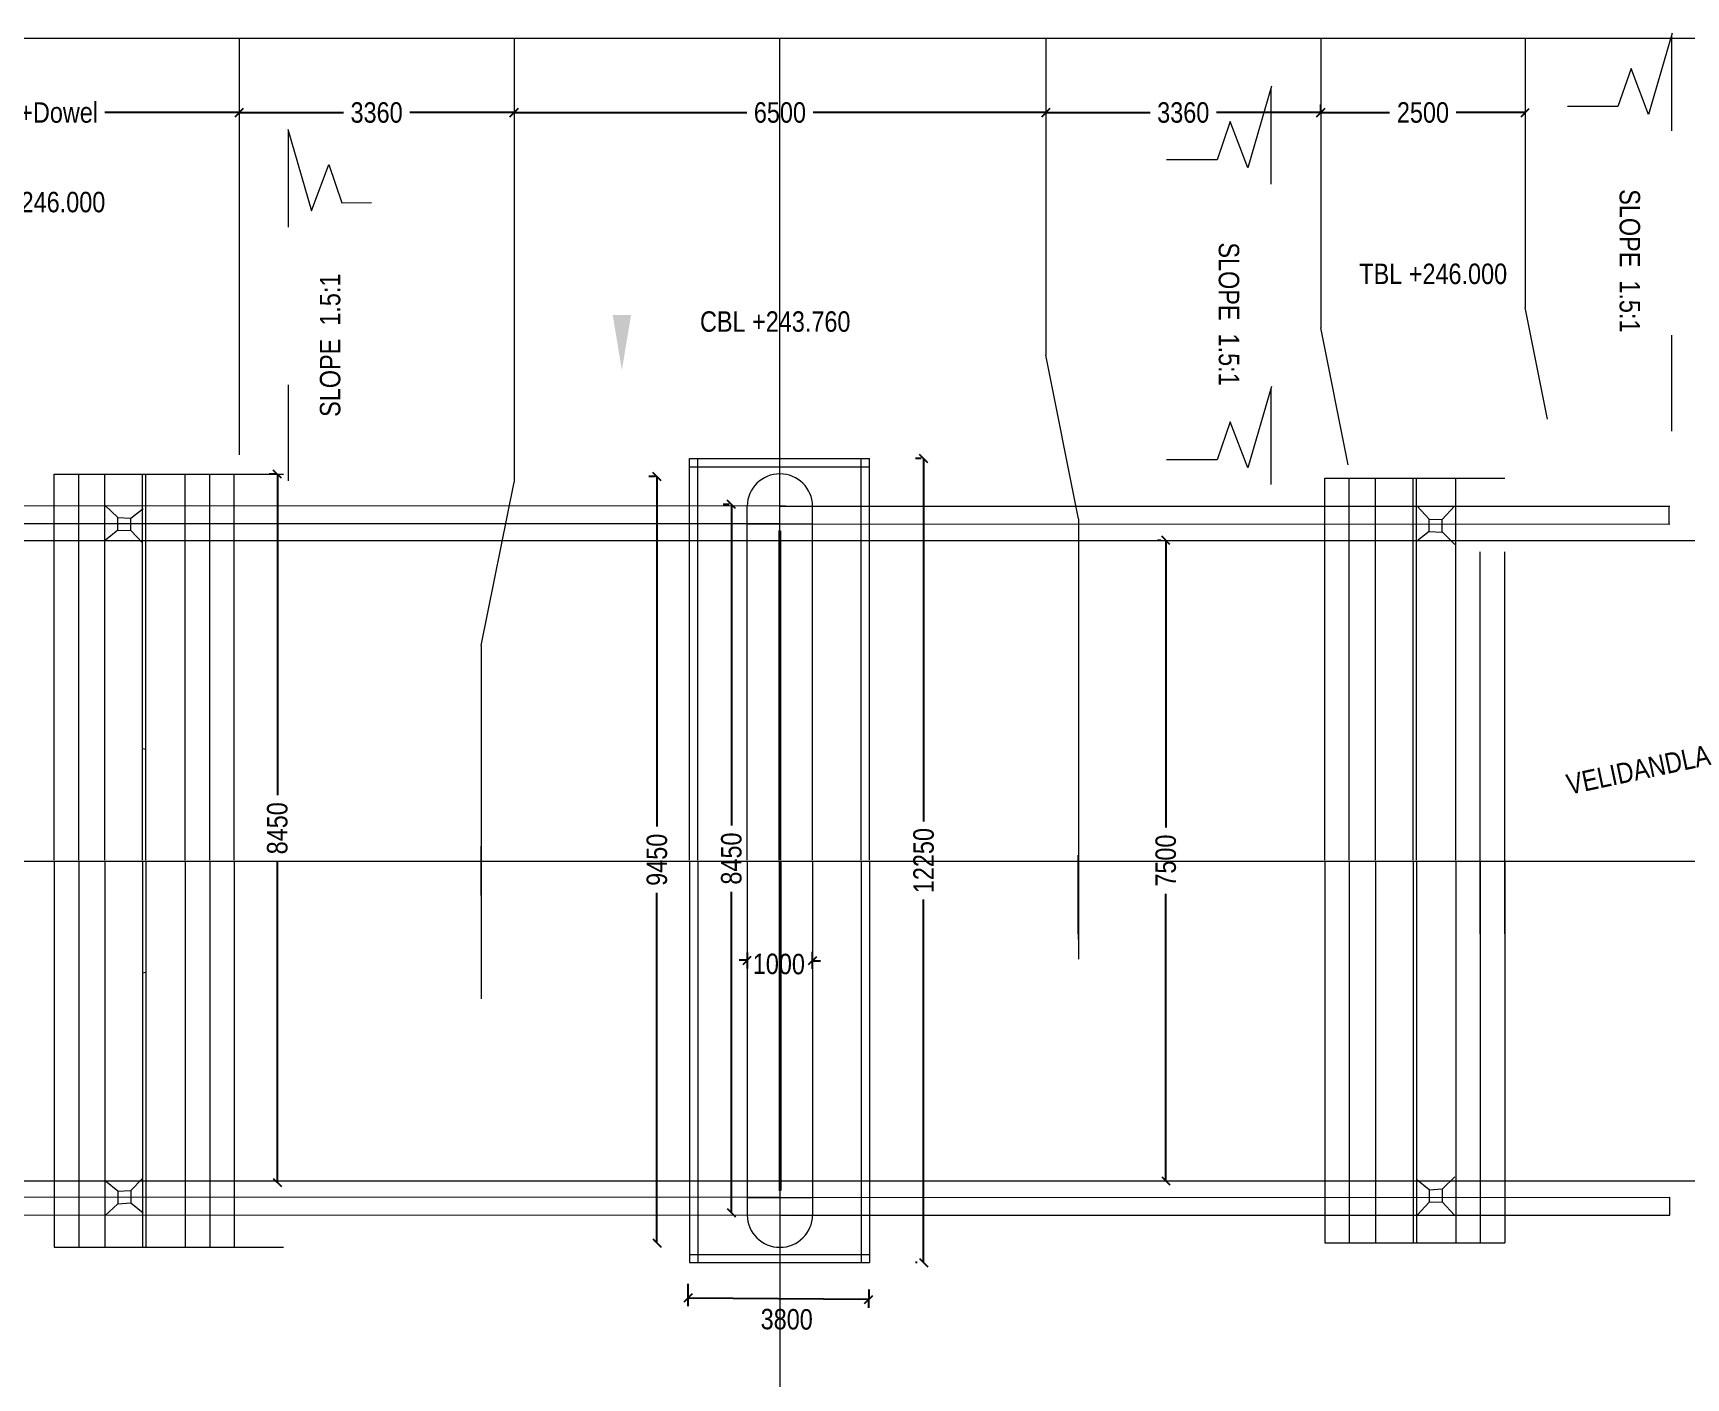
# Model space of a CAD drawing. Header units: millimetres. Extents: x 1216160 to 2675800, y -74961 to 4160.
# Drawn here: x 1226664 to 1246868, y -26160 to -9717 of the extents above; entities that cross this region are included whole.
import ezdxf

# ---------------------------------------------------------------- set-up
doc = ezdxf.new("R2010")
doc.units = ezdxf.units.MM
for name, color, linetype in [('abutment', 7, 'Continuous'), ('canal', 7, 'Continuous'), ('pier', 7, 'Continuous'), ('slab', 7, 'Continuous')]:
    doc.layers.add(name, color=color, linetype=linetype)
doc.styles.add('ARIAL NARROW', font='ARIALN.TTF')
doc.dimstyles.new('STANDARD$0', dxfattribs={"dimscale": 88.888889, "dimtxt": 0.02, "dimasz": 0.02, "dimexe": 0.05, "dimexo": 0.1, "dimgap": 0.002, "dimtad": 2, "dimdec": 0, "dimzin": 1, "dimdsep": 46, "dimtxsty": 'Standard', "dimcen": 0.09, "dimadec": 0, "dimazin": 0, "dimtfac": 1, "dimtdec": 4, "dimtofl": 0, "dimtmove": 0, "dimatfit": 3, "dimfxl": 1, "dimtolj": 1, "dimtzin": 1, "dimarcsym": 0})

# ---------------------------------------------------------------- blocks, each defined once
blk = doc.blocks.new('_Oblique')
at = {"color": 0, "linetype": 'ByBlock', "lineweight": -2}
blk.add_line((-0.5, -0.5), (0.5, 0.5), dxfattribs=at)
blk = doc.blocks.new('*D212')
at = {"layer": 'Defpoints', "color": 0, "lineweight": 9, "transparency": 16777216}
for p in [(1229183, -10690), (1232543, -10690), (1232543, -10690)]:
    blk.add_point(p, dxfattribs=at)
at = {"layer": 'slab', "color": 0, "lineweight": -2, "transparency": 16777216}
for p, q in [((1229183, -10690), (1230457, -10690)), ((1232543, -10690), (1231269, -10690))]:
    blk.add_line(p, q, dxfattribs=at)
at = {"layer": 'slab', "color": 0, "lineweight": -2, "transparency": 16777216, "xscale": 100, "yscale": 100, "zscale": 100, "rotation": 180}
blk.add_blockref('_Oblique', (1229183, -10690), dxfattribs=at)
at = {"layer": 'slab', "color": 0, "lineweight": -2, "transparency": 16777216, "xscale": 100, "yscale": 100, "zscale": 100}
blk.add_blockref('_Oblique', (1232543, -10690), dxfattribs=at)
at = {"layer": 'slab', "color": 0, "lineweight": 9, "transparency": 16777216, "insert": (1230863, -10690), "char_height": 250, "attachment_point": 5, "style": 'ARIAL NARROW'}
blk.add_mtext('\\A1;3360', dxfattribs=at)
blk = doc.blocks.new('*D213')
at = {"layer": 'Defpoints', "color": 0, "lineweight": 9, "transparency": 16777216}
for p in [(1224133, -10690), (1229183, -10690), (1229183, -10690)]:
    blk.add_point(p, dxfattribs=at)
at = {"layer": 'slab', "color": 0, "lineweight": -2, "transparency": 16777216}
for p, q in [((1224133, -10690), (1225774, -10690)), ((1229183, -10690), (1227542, -10690))]:
    blk.add_line(p, q, dxfattribs=at)
at = {"layer": 'slab', "color": 0, "lineweight": -2, "transparency": 16777216, "xscale": 100, "yscale": 100, "zscale": 100, "rotation": 180}
blk.add_blockref('_Oblique', (1224133, -10690), dxfattribs=at)
at = {"layer": 'slab', "color": 0, "lineweight": -2, "transparency": 16777216, "xscale": 100, "yscale": 100, "zscale": 100}
blk.add_blockref('_Oblique', (1229183, -10690), dxfattribs=at)
at = {"layer": 'slab', "color": 0, "lineweight": 9, "transparency": 16777216, "insert": (1226658, -10690), "char_height": 250, "attachment_point": 5, "style": 'ARIAL NARROW'}
blk.add_mtext('\\A1;5000+Dowel', dxfattribs=at)
blk = doc.blocks.new('*D214')
at = {"layer": 'Defpoints', "color": 0, "lineweight": 9, "transparency": 16777216}
for p in [(1239043, -10690), (1242403, -10690), (1242403, -10790)]:
    blk.add_point(p, dxfattribs=at)
at = {"layer": 'slab', "color": 0, "lineweight": -2, "transparency": 16777216}
for p, q in [((1239043, -10690), (1240317, -10690)), ((1242403, -10690), (1241129, -10690)), ((1242403, -10690), (1242403, -10590))]:
    blk.add_line(p, q, dxfattribs=at)
at = {"layer": 'slab', "color": 0, "lineweight": -2, "transparency": 16777216, "xscale": 100, "yscale": 100, "zscale": 100, "rotation": 180}
blk.add_blockref('_Oblique', (1239043, -10690), dxfattribs=at)
at = {"layer": 'slab', "color": 0, "lineweight": -2, "transparency": 16777216, "xscale": 100, "yscale": 100, "zscale": 100}
blk.add_blockref('_Oblique', (1242403, -10690), dxfattribs=at)
at = {"layer": 'slab', "color": 0, "lineweight": 9, "transparency": 16777216, "insert": (1240723, -10690), "char_height": 250, "attachment_point": 5, "style": 'ARIAL NARROW'}
blk.add_mtext('\\A1;3360', dxfattribs=at)
blk = doc.blocks.new('*D215')
at = {"layer": 'Defpoints', "color": 0, "lineweight": 9, "transparency": 16777216}
for p in [(1242403, -10690), (1244903, -10690), (1244903, -10690)]:
    blk.add_point(p, dxfattribs=at)
at = {"layer": 'slab', "color": 0, "lineweight": -2, "transparency": 16777216}
for p, q in [((1242403, -10690), (1243246, -10690)), ((1244903, -10690), (1244061, -10690))]:
    blk.add_line(p, q, dxfattribs=at)
at = {"layer": 'slab', "color": 0, "lineweight": -2, "transparency": 16777216, "xscale": 100, "yscale": 100, "zscale": 100, "rotation": 180}
blk.add_blockref('_Oblique', (1242403, -10690), dxfattribs=at)
at = {"layer": 'slab', "color": 0, "lineweight": -2, "transparency": 16777216, "xscale": 100, "yscale": 100, "zscale": 100}
blk.add_blockref('_Oblique', (1244903, -10690), dxfattribs=at)
at = {"layer": 'slab', "color": 0, "lineweight": 9, "transparency": 16777216, "insert": (1243653, -10690), "char_height": 250, "attachment_point": 5, "style": 'ARIAL NARROW'}
blk.add_mtext('\\A1;2500', dxfattribs=at)
blk = doc.blocks.new('*D216')
at = {"layer": 'Defpoints', "color": 0, "lineweight": 9, "transparency": 16777216}
for p in [(1232543, -10690), (1239043, -10690), (1239043, -10690)]:
    blk.add_point(p, dxfattribs=at)
at = {"layer": 'slab', "color": 0, "lineweight": -2, "transparency": 16777216}
for p, q in [((1232543, -10690), (1235387, -10690)), ((1239043, -10690), (1236199, -10690)), ((1232543, -10790), (1232543, -10790))]:
    blk.add_line(p, q, dxfattribs=at)
at = {"layer": 'slab', "color": 0, "lineweight": -2, "transparency": 16777216, "xscale": 100, "yscale": 100, "zscale": 100, "rotation": 180}
blk.add_blockref('_Oblique', (1232543, -10690), dxfattribs=at)
at = {"layer": 'slab', "color": 0, "lineweight": -2, "transparency": 16777216, "xscale": 100, "yscale": 100, "zscale": 100}
blk.add_blockref('_Oblique', (1239043, -10690), dxfattribs=at)
at = {"layer": 'slab', "color": 0, "lineweight": 9, "transparency": 16777216, "insert": (1235793, -10690), "char_height": 250, "attachment_point": 5, "style": 'ARIAL NARROW'}
blk.add_mtext('\\A1;6500', dxfattribs=at)
blk = doc.blocks.new('*D217')
at = {"layer": 'canal', "color": 0, "linetype": 'Continuous', "lineweight": -2, "transparency": 16777216}
for p, q in [((1234669, -25010), (1234667, -25283)), ((1236878, -25201), (1234668, -25183)), ((1236879, -25080), (1236877, -25301))]:
    blk.add_line(p, q, dxfattribs=at)
at = {"layer": 'Defpoints', "color": 0, "linetype": 'Continuous', "lineweight": 9, "transparency": 16777216}
for p in [(1234670, -24910), (1236880, -24980), (1234668, -25183)]:
    blk.add_point(p, dxfattribs=at)
at = {"layer": 'canal', "color": 0, "linetype": 'Continuous', "lineweight": -2, "transparency": 16777216, "xscale": 100, "yscale": 100, "zscale": 100}
for p, rotation in [((1234668, -25183), 179.5432210275322), ((1236878, -25201), 359.5432210275321)]:
    blk.add_blockref('_Oblique', p, dxfattribs=dict(at, rotation=rotation))
at = {"layer": 'canal', "color": 0, "linetype": 'Continuous', "lineweight": 9, "transparency": 16777216, "insert": (1235876, -25444), "char_height": 250, "attachment_point": 5, "rotation": 359.5432, "style": 'ARIAL NARROW'}
blk.add_mtext('\\A1;3800', dxfattribs=at)
blk = doc.blocks.new('*D218')
at = {"layer": 'Defpoints', "color": 0, "lineweight": 9, "transparency": 16777216}
for p in [(1229650, -15110), (1229723, -15110), (1229650, -23770)]:
    blk.add_point(p, dxfattribs=at)
at = {"layer": 'slab', "color": 0, "lineweight": -2, "transparency": 16777216}
for p, q in [((1229623, -15110), (1229550, -15110)), ((1229650, -15110), (1229650, -19034)), ((1229650, -23770), (1229650, -19846))]:
    blk.add_line(p, q, dxfattribs=at)
at = {"layer": 'slab', "color": 0, "lineweight": -2, "transparency": 16777216, "xscale": 100, "yscale": 100, "zscale": 100}
for p, rotation in [((1229650, -15110), 90), ((1229650, -23770), 270)]:
    blk.add_blockref('_Oblique', p, dxfattribs=dict(at, rotation=rotation))
at = {"layer": 'slab', "color": 0, "lineweight": 9, "transparency": 16777216, "insert": (1229650, -19440), "char_height": 250, "attachment_point": 5, "rotation": 90, "style": 'ARIAL NARROW'}
blk.add_mtext('\\A1;8450', dxfattribs=at)
blk = doc.blocks.new('*D219')
at = {"layer": 'canal', "color": 0, "linetype": 'Continuous', "lineweight": -2, "transparency": 16777216}
for p, q in [((1235393, -20959), (1235392, -21154)), ((1236189, -20950), (1236188, -21160)), ((1235393, -21054), (1235293, -21053)), ((1236188, -21060), (1236288, -21061))]:
    blk.add_line(p, q, dxfattribs=at)
at = {"layer": 'Defpoints', "color": 0, "linetype": 'Continuous', "lineweight": 9, "transparency": 16777216}
for p in [(1235394, -20859), (1236190, -20850), (1235393, -21054)]:
    blk.add_point(p, dxfattribs=at)
at = {"layer": 'canal', "color": 0, "linetype": 'Continuous', "lineweight": -2, "transparency": 16777216, "xscale": 100, "yscale": 100, "zscale": 100}
for p, rotation in [((1235393, -21054), 359.5432210275321), ((1236188, -21060), 179.5432210275322)]:
    blk.add_blockref('_Oblique', p, dxfattribs=dict(at, rotation=rotation))
at = {"layer": 'canal', "color": 0, "linetype": 'Continuous', "lineweight": 9, "transparency": 16777216, "insert": (1235780, -21100), "char_height": 250, "attachment_point": 5, "rotation": 359.5432, "style": 'ARIAL NARROW'}
blk.add_mtext('\\A1;1000', dxfattribs=at)
blk = doc.blocks.new('*D220')
at = {"layer": 'Defpoints', "color": 0, "lineweight": 9, "transparency": 16777216}
for p in [(1237550, -14920), (1237620, -14920), (1237570, -24750)]:
    blk.add_point(p, dxfattribs=at)
at = {"layer": 'slab', "color": 0, "lineweight": -2, "transparency": 16777216}
for p, q in [((1237520, -14920), (1237450, -14920)), ((1237550, -14920), (1237550, -19359)), ((1237550, -24750), (1237550, -20311)), ((1237470, -24750), (1237450, -24750))]:
    blk.add_line(p, q, dxfattribs=at)
at = {"layer": 'slab', "color": 0, "lineweight": -2, "transparency": 16777216, "xscale": 100, "yscale": 100, "zscale": 100}
for p, rotation in [((1237550, -14920), 90), ((1237550, -24750), 270)]:
    blk.add_blockref('_Oblique', p, dxfattribs=dict(at, rotation=rotation))
at = {"layer": 'slab', "color": 0, "lineweight": 9, "transparency": 16777216, "insert": (1237550, -19835), "char_height": 250, "attachment_point": 5, "rotation": 90, "style": 'ARIAL NARROW'}
blk.add_mtext('\\A1;12250', dxfattribs=at)
blk = doc.blocks.new('*D221')
at = {"layer": 'Defpoints', "color": 0, "lineweight": 9, "transparency": 16777216}
for p in [(1235200, -15480), (1235273, -15480), (1235200, -24140)]:
    blk.add_point(p, dxfattribs=at)
at = {"layer": 'slab', "color": 0, "lineweight": -2, "transparency": 16777216}
for p, q in [((1235173, -15480), (1235100, -15480)), ((1235200, -15480), (1235200, -19404)), ((1235200, -24140), (1235200, -20216))]:
    blk.add_line(p, q, dxfattribs=at)
at = {"layer": 'slab', "color": 0, "lineweight": -2, "transparency": 16777216, "xscale": 100, "yscale": 100, "zscale": 100}
for p, rotation in [((1235200, -15480), 90), ((1235200, -24140), 270)]:
    blk.add_blockref('_Oblique', p, dxfattribs=dict(at, rotation=rotation))
at = {"layer": 'slab', "color": 0, "lineweight": 9, "transparency": 16777216, "insert": (1235200, -19810), "char_height": 250, "attachment_point": 5, "rotation": 90, "style": 'ARIAL NARROW'}
blk.add_mtext('\\A1;8450', dxfattribs=at)
blk = doc.blocks.new('*D222')
at = {"layer": 'Defpoints', "color": 0, "lineweight": 9, "transparency": 16777216}
for p in [(1234290, -15140), (1234373, -15140), (1234290, -24510)]:
    blk.add_point(p, dxfattribs=at)
at = {"layer": 'slab', "color": 0, "lineweight": -2, "transparency": 16777216}
for p, q in [((1234273, -15140), (1234190, -15140)), ((1234290, -15140), (1234290, -19419)), ((1234290, -24510), (1234290, -20231))]:
    blk.add_line(p, q, dxfattribs=at)
at = {"layer": 'slab', "color": 0, "lineweight": -2, "transparency": 16777216, "xscale": 100, "yscale": 100, "zscale": 100}
for p, rotation in [((1234290, -15140), 90), ((1234290, -24510), 270)]:
    blk.add_blockref('_Oblique', p, dxfattribs=dict(at, rotation=rotation))
at = {"layer": 'slab', "color": 0, "lineweight": 9, "transparency": 16777216, "insert": (1234290, -19825), "char_height": 250, "attachment_point": 5, "rotation": 90, "style": 'ARIAL NARROW'}
blk.add_mtext('\\A1;9450', dxfattribs=at)
blk = doc.blocks.new('*D223')
at = {"layer": 'Defpoints', "color": 0, "lineweight": 9, "transparency": 16777216}
for p in [(1240510, -15920), (1240550, -15920), (1240510, -23750)]:
    blk.add_point(p, dxfattribs=at)
at = {"layer": 'slab', "color": 0, "lineweight": -2, "transparency": 16777216}
for p, q in [((1240450, -15920), (1240410, -15920)), ((1240510, -15920), (1240510, -19430)), ((1240510, -23750), (1240510, -20240))]:
    blk.add_line(p, q, dxfattribs=at)
at = {"layer": 'slab', "color": 0, "lineweight": -2, "transparency": 16777216, "xscale": 100, "yscale": 100, "zscale": 100}
for p, rotation in [((1240510, -15920), 90), ((1240510, -23750), 270)]:
    blk.add_blockref('_Oblique', p, dxfattribs=dict(at, rotation=rotation))
at = {"layer": 'slab', "color": 0, "lineweight": 9, "transparency": 16777216, "insert": (1240510, -19835), "char_height": 250, "attachment_point": 5, "rotation": 90, "style": 'ARIAL NARROW'}
blk.add_mtext('\\A1;7500', dxfattribs=at)

msp = doc.modelspace()

# ---------------------------------------------------------------- linework, layer by layer
at = {"layer": 'abutment', "color": 0, "linetype": 'ByBlock', "lineweight": 9, "ltscale": 700}
for p, q in [((1252018.6, -9784.8), (1220696, -9784.8)), ((1229183.1, -9784.8), (1229183.1, -14873.7)), ((1232543.1, -9784.8), (1232543.1, -15206.4)), ((1239043.1, -9784.8), (1239043.1, -13654.8)), ((1242403.1, -9784.8), (1242403.1, -13322.1)), ((1244903.1, -9784.8), (1244903.1, -13074.5)), ((1246036.8, -10616.9), (1245420, -10616.9)), ((1241136.8, -11266.9), (1240520, -11266.9)), ((1245175.4, -14436.3), (1244903.1, -13074.5)), ((1242737.8, -14995.8), (1242403.1, -13322.1)), ((1239443.1, -15654.8), (1239043.1, -13654.8)), ((1234688.1, -19830), (1234688.1, -14920)), ((1234788.1, -19830), (1234788.1, -14920)), ((1235793.1, -19830), (1235793.1, -14920)), ((1236788.1, -19830), (1236788.1, -14920)), ((1236888.1, -19830), (1236888.1, -14920)), ((1241136.8, -14936.9), (1240520, -14936.9)), ((1226923.1, -19830), (1226923.1, -15110)), ((1227223.1, -19830), (1227223.1, -15110)), ((1227543.1, -19830), (1227543.1, -15110)), ((1228003.1, -19830), (1228003.1, -15110)), ((1228043.1, -19830), (1228043.1, -15110)), ((1228523.1, -19830), (1228523.1, -15110)), ((1228823.1, -19830), (1228823.1, -15110)), ((1229123.1, -19830), (1229123.1, -15110)), ((1232143.1, -17206.4), (1232543.1, -15206.4)), ((1242453.1, -19830), (1242453.1, -15160)), ((1242753.1, -19830), (1242753.1, -15160)), ((1243073.1, -19830), (1243073.1, -15160)), ((1243533.1, -19830), (1243533.1, -15160)), ((1243573.1, -19830), (1243573.1, -15160)), ((1244053.1, -19830), (1244053.1, -15160)), ((1227700, -15640), (1227543.1, -15490)), ((1227860, -15650), (1228010, -15528.5)), ((1243729, -15660), (1243583.1, -15500.5)), ((1243889, -15664.7), (1244039, -15500.4)), ((1227700, -15640), (1227860, -15650)), ((1227700, -15794.9), (1227700, -15640)), ((1227860, -15800), (1227860, -15650)), ((1235393.1, -19830), (1235393.1, -15715.6)), ((1235393.1, -15715.6), (1236193.1, -15715.6)), ((1236193.1, -19830), (1236193.1, -15715.6)), ((1239443.1, -15654.8), (1239443.1, -21040)), ((1243729, -15809.6), (1243729, -15660)), ((1243730, -15660), (1243890, -15664.7)), ((1243889, -15820), (1243889, -15664.7)), ((1227700, -15794.9), (1227550, -15916.4)), ((1227700, -15794.9), (1227860, -15800)), ((1227860, -15800), (1228003.1, -15950)), ((1235783.1, -19830), (1235783.1, -15798.5)), ((1235803.1, -19830), (1235803.1, -15802.7)), ((1243729, -15809.6), (1243579, -15931)), ((1243729, -15809.6), (1243889, -15820)), ((1243890.5, -15820.1), (1244043.1, -15970)), ((1244353.1, -20730), (1244353.1, -16060)), ((1244653.1, -20730), (1244653.1, -16060)), ((1232143.1, -17206.4), (1232143.1, -21525.8)), ((1228003.1, -18464.2), (1228043.1, -18472.7)), ((1226923.1, -19840), (1226923.1, -24560)), ((1227223.1, -19840), (1227223.1, -24560)), ((1227543.1, -19840), (1227543.1, -24560)), ((1228003.1, -19840), (1228003.1, -24560)), ((1228043.1, -19840), (1228043.1, -24560)), ((1228523.1, -19840), (1228523.1, -24560)), ((1228823.1, -19840), (1228823.1, -24560)), ((1229123.1, -19840), (1229123.1, -24560)), ((1234688.1, -19840), (1234688.1, -24750)), ((1234788.1, -19840), (1234788.1, -24750)), ((1235393.1, -19840), (1235393.1, -23954.4)), ((1235783.1, -19840), (1235783.1, -23871.5)), ((1235793.1, -19840), (1235793.1, -24750)), ((1235803.1, -19840), (1235803.1, -23867.3)), ((1236193.1, -19840), (1236193.1, -23954.4)), ((1236788.1, -19840), (1236788.1, -24750)), ((1236888.1, -19840), (1236888.1, -24750)), ((1242453.1, -19840), (1242453.1, -24510)), ((1242753.1, -19840), (1242753.1, -24510)), ((1243073.1, -19840), (1243073.1, -24510)), ((1243533.1, -19840), (1243533.1, -24510)), ((1243573.1, -19840), (1243573.1, -24510)), ((1244053.1, -19840), (1244053.1, -24510)), ((1244353.1, -19840), (1244353.1, -24510)), ((1244653.1, -19840), (1244653.1, -24510)), ((1228003.1, -21205.8), (1228043.1, -21197.3)), ((1227700, -23875.1), (1227550, -23753.6)), ((1227860, -23870), (1228003.1, -23720)), ((1243729, -23860.4), (1243579, -23739)), ((1243890.5, -23849.9), (1244043.1, -23700)), ((1227700, -24030), (1227543.1, -24180)), ((1227700, -23875.1), (1227860, -23870)), ((1227700, -23875.1), (1227700, -24030)), ((1227700, -24030), (1227860, -24020)), ((1227860, -23870), (1227860, -24020)), ((1227860, -24020), (1228010, -24141.5)), ((1235393.1, -23954.4), (1236193.1, -23954.4)), ((1243729, -24010), (1243583.1, -24169.5)), ((1243729, -23860.4), (1243889, -23850)), ((1243729, -23860.4), (1243729, -24010)), ((1243730, -24010), (1243890, -24005.3)), ((1243889, -23850), (1243889, -24005.3)), ((1243889, -24005.3), (1244039, -24169.6))]:
    msp.add_line(p, q, dxfattribs=at)
at = {"layer": 'abutment', "color": 0, "lineweight": 9, "ltscale": 700}
for p, q in [((1235793.1, -14920), (1235793.1, -9784.8)), ((1234688.1, -14920), (1236888.1, -14920)), ((1226923.1, -15110), (1229723.1, -15110)), ((1234688.1, -15020), (1236888.1, -15020)), ((1235863.1, -15501.5), (1225110, -15497.1)), ((1235393.1, -15715.6), (1235393.2, -15501.3)), ((1235793.1, -15501.5), (1246670, -15500)), ((1236193.1, -15715.6), (1236193, -15501.4)), ((1246660, -15500), (1246660, -15720)), ((1235793.1, -15715.6), (1225110.1, -15720)), ((1235793.1, -15715.6), (1246670, -15720.5)), ((1220696, -15920), (1250700, -15920)), ((1232140, -20260), (1232140, -19660)), ((1239440, -20730), (1239440, -19770)), ((1220700, -19840), (1254050, -19840)), ((1239440, -19840), (1239440, -20800)), ((1232140, -20310), (1232140, -20910)), ((1220696, -23750), (1250700, -23750)), ((1235793.1, -23954.4), (1225110.1, -23950)), ((1235393.1, -23954.4), (1235393.2, -24168.7)), ((1235793.1, -23954.4), (1246670, -23949.5)), ((1236193.1, -23954.4), (1236193, -24168.6)), ((1246670, -24170), (1246670, -23949.5)), ((1235863.1, -24168.5), (1225110, -24172.9)), ((1235793.1, -24168.5), (1246670, -24170)), ((1226923.1, -24560), (1229723.1, -24560)), ((1234688.1, -24650), (1236888.1, -24650)), ((1234688.1, -24750), (1236888.1, -24750)), ((1235793.1, -24750), (1235793.1, -28910))]:
    msp.add_line(p, q, dxfattribs=at)
at = {"layer": 'abutment', "color": 0, "linetype": 'ByBlock', "lineweight": 9}
for p, q in [((1246700.2, -9717.2), (1246410.8, -10713.6)), ((1246692.9, -9742.2), (1246692.9, -10914.7)), ((1246196.8, -10150), (1246036.8, -10616.9)), ((1246410.8, -10713.6), (1246196.8, -10150)), ((1241800.2, -10367.2), (1241510.8, -11363.6)), ((1241792.9, -10392.2), (1241792.9, -11564.7)), ((1229776, -10892.6), (1230065.3, -11889)), ((1241296.8, -10800), (1241136.8, -11266.9)), ((1241510.8, -11363.6), (1241296.8, -10800)), ((1229783.2, -10917.6), (1229783.2, -12090.1)), ((1230065.3, -11889), (1230279.3, -11325.4)), ((1230279.3, -11325.4), (1230439.3, -11792.3)), ((1230439.3, -11792.3), (1230801.4, -11789.3)), ((1246692.9, -13412.2), (1246692.9, -14584.7)), ((1229783.2, -14017.6), (1229783.2, -15190.1)), ((1241800.2, -14037.2), (1241510.8, -15033.6)), ((1241792.9, -14062.2), (1241792.9, -15234.7)), ((1241296.8, -14470), (1241136.8, -14936.9)), ((1241510.8, -15033.6), (1241296.8, -14470))]:
    msp.add_line(p, q, dxfattribs=at)
at = {"layer": 'abutment', "color": 0, "lineweight": 9, "ltscale": 700}
for points in [[(1242453.1, -15160), (1244653.1, -15160)], [(1242453.1, -24510), (1244653.1, -24510)]]:
    msp.add_lwpolyline(points, dxfattribs=at)
at = {"layer": 'abutment', "color": 0, "linetype": 'ByBlock', "lineweight": 9, "ltscale": 700}
for centre, start, end in [((1235793.1, -15506.7), 0.75536, 179.22883), ((1235793.1, -24163.3), 180.77117, 359.24464)]:
    msp.add_arc(centre, 400, start, end, dxfattribs=at)
at = {"layer": 'abutment', "color": 0, "linetype": 'ByBlock', "lineweight": 9}
msp.add_solid([(1233973.6, -13163.6), (1233861.1, -13838.6), (1233748.6, -13163.6)], dxfattribs=at)

# ---------------------------------------------------------------- texts
at = {"layer": 'abutment', "color": 0, "linetype": 'ByBlock', "lineweight": 9, "char_height": 250, "width": 2289.738, "style": 'ARIAL NARROW'}
for s, insert, attachment_point in [('TBL +246.000', (1227546.7, -11658.7), 3), ('TBL +246.000', (1242875, -12536), 1), ('CBL +243.760', (1234816.1, -13119.4), 1)]:
    msp.add_mtext(s, dxfattribs=dict(at, insert=insert, attachment_point=attachment_point))
at = {"layer": 'abutment', "color": 0, "linetype": 'ByBlock', "lineweight": 9, "char_height": 250, "attachment_point": 4, "style": 'ARIAL NARROW'}
for insert, rotation in [((1246180.2, -11626.8), 270), ((1241280.2, -12276.8), 270), ((1230296.4, -14409.4), 90)]:
    msp.add_mtext('SLOPE  1.5:1', dxfattribs=dict(at, insert=insert, rotation=rotation))
at = {"layer": 'pier', "color": 0, "linetype": 'Continuous', "lineweight": 30, "style": 'ARIAL NARROW'}
msp.add_text('VELIDANDLA ', height=250, rotation=12, dxfattribs=at).set_placement((1245440.1, -19031))

# ---------------------------------------------------------------- dimensions: what is measured, and where the dimension line sits
at = {"layer": 'canal', "color": 0, "linetype": 'Continuous', "lineweight": 9}
for base, p1, p2, text, picture, middle in [((1235392.7, -21053.6), (1236190, -20850), (1235394.3, -20858.7), '1000', '*D219', (1235780, -21100)), ((1234667.8, -25183.4), (1236880, -24980), (1234670, -24910), '3800', '*D217', (1235875.9, -25443.8))]:
    dim = msp.add_linear_dim(base=base, p1=p1, p2=p2, angle=359.54322, text=text, dimstyle='STANDARD$0', override={"dimscale": 1, "dimtxt": 250, "dimasz": 100, "dimexe": 100, "dimexo": 100, "dimgap": 100, "dimtad": 0, "dimtoh": 1, "dimzin": 0, "dimtxsty": 'ARIAL NARROW', "dimblk1": 'Oblique', "dimblk2": 'Oblique', "dimsah": 1, "dimtmove": 2, "dimtzin": 0}, dxfattribs=at)
    dim.commit()
    dim.dimension.update_dxf_attribs({"geometry": picture, "text_midpoint": middle, "dimtype": 160})
at = {"layer": 'slab', "color": 0, "lineweight": 9}
dim = msp.add_linear_dim(base=(1229183.1, -10689.6), p1=(1224133.1, -10689.6), p2=(1229183.1, -10689.6), text='5000+Dowel', dimstyle='STANDARD$0', override={"dimscale": 1, "dimtxt": 250, "dimasz": 100, "dimexe": 100, "dimexo": 100, "dimgap": 100, "dimtad": 0, "dimtoh": 1, "dimzin": 0, "dimtxsty": 'ARIAL NARROW', "dimblk1": 'Oblique', "dimblk2": 'Oblique', "dimsah": 1, "dimtzin": 0}, dxfattribs=at)
dim.commit()
dim.dimension.update_dxf_attribs({"geometry": '*D213', "text_midpoint": (1226658.1, -10689.6)})
for base, p1, p2, picture, middle in [((1232543.1, -10689.6), (1229183.1, -10689.6), (1232543.1, -10689.6), '*D212', (1230863.1, -10689.6)), ((1239043.1, -10689.7), (1232543.1, -10689.6), (1239043.1, -10689.7), '*D216', (1235793.1, -10689.7)), ((1242403.1, -10689.7), (1239043.1, -10689.7), (1242403.1, -10789.7), '*D214', (1240723.1, -10689.7)), ((1244903.1, -10689.7), (1242403.1, -10689.7), (1244903.1, -10689.7), '*D215', (1243653.1, -10689.7))]:
    dim = msp.add_linear_dim(base=base, p1=p1, p2=p2, dimstyle='STANDARD$0', override={"dimscale": 1, "dimtxt": 250, "dimasz": 100, "dimexe": 100, "dimexo": 100, "dimgap": 100, "dimtad": 0, "dimtoh": 1, "dimzin": 0, "dimtxsty": 'ARIAL NARROW', "dimblk1": 'Oblique', "dimblk2": 'Oblique', "dimsah": 1, "dimtzin": 0}, dxfattribs=at)
    dim.commit()
    dim.dimension.update_dxf_attribs({"geometry": picture, "text_midpoint": middle})
for base, p1, p2, text, picture, middle in [((1237550, -14920), (1237570, -24750), (1237620, -14920), '12250', '*D220', (1237550, -19835)), ((1229650, -15110), (1229650, -23770), (1229723.1, -15110), '8450', '*D218', (1229650, -19440)), ((1234290, -15140), (1234290, -24510), (1234373.1, -15140), '9450', '*D222', (1234290, -19825)), ((1235200, -15480), (1235200, -24140), (1235273.1, -15480), '8450', '*D221', (1235200, -19810)), ((1240510, -15920), (1240510, -23750), (1240550, -15920), '7500', '*D223', (1240510, -19835))]:
    dim = msp.add_linear_dim(base=base, p1=p1, p2=p2, angle=270, text=text, dimstyle='STANDARD$0', override={"dimscale": 1, "dimtxt": 250, "dimasz": 100, "dimexe": 100, "dimexo": 100, "dimgap": 100, "dimtad": 0, "dimtoh": 1, "dimzin": 0, "dimtxsty": 'ARIAL NARROW', "dimblk1": 'Oblique', "dimblk2": 'Oblique', "dimsah": 1, "dimtzin": 0}, dxfattribs=at)
    dim.commit()
    dim.dimension.update_dxf_attribs({"geometry": picture, "text_midpoint": middle})

doc.saveas('drawing.dxf')
